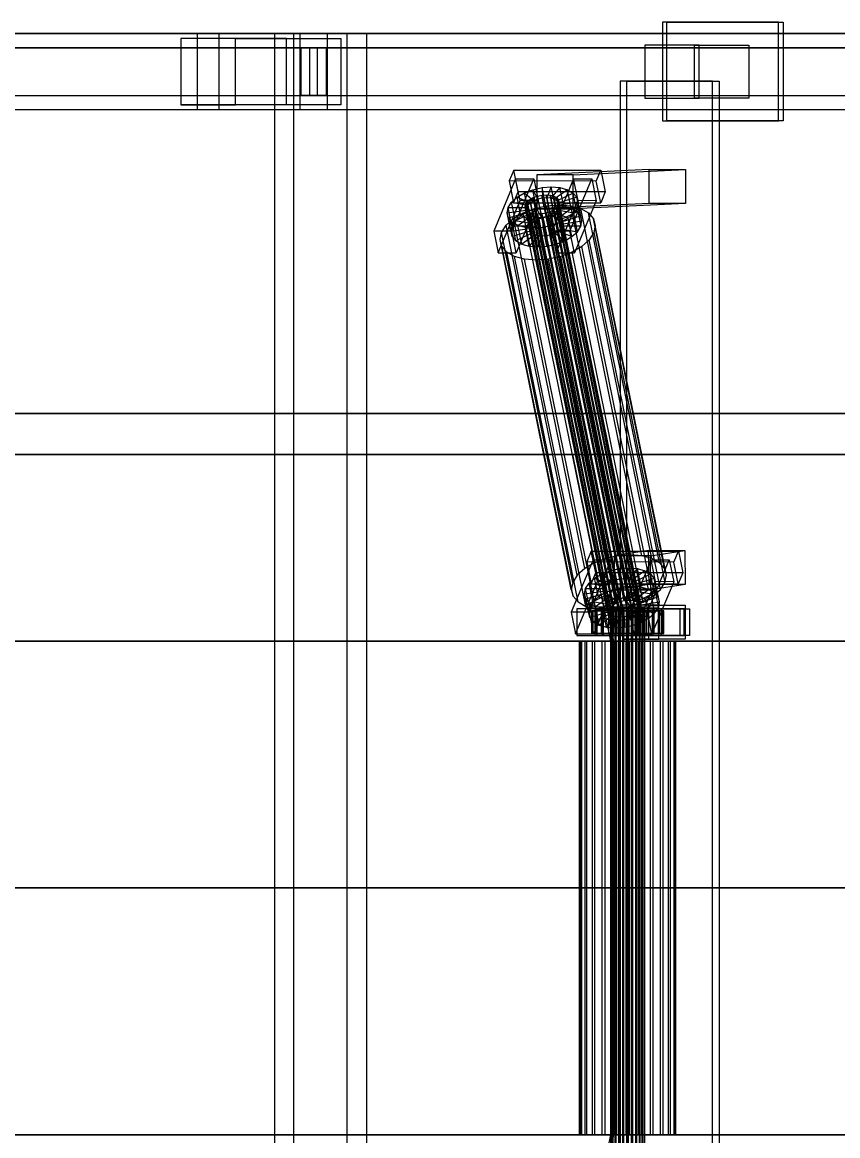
# Model space of a CAD drawing. Header units: millimetres. Extents: x -191664 to 191490, y -197311 to 10263.
# Drawn here: x 23458 to 23888, y -18130 to -17544 of the extents above; entities that cross this region are included whole.
import ezdxf

# ---------------------------------------------------------------- set-up
doc = ezdxf.new("R2010")
doc.units = ezdxf.units.MM
doc.layers.add('COTAS_INSTALACION_P', color=30, linetype='Continuous', lineweight=0)
doc.layers.add('superior_C02', color=7, linetype='Continuous', lineweight=0)
doc.dimstyles.new('PLANTA_100', dxfattribs={"dimtxt": 250, "dimasz": 150, "dimexe": 150, "dimexo": 80, "dimgap": 100, "dimtad": 1, "dimtih": 1, "dimtoh": 1, "dimdec": 1, "dimdsep": 46, "dimcen": 0.09, "dimclrd": 1, "dimclre": 1, "dimclrt": 1, "dimadec": 0, "dimazin": 0, "dimtfac": 1, "dimtdec": 4, "dimtofl": 0, "dimtmove": 0, "dimatfit": 3, "dimfxl": 1, "dimtolj": 1, "dimtzin": 0, "dimarcsym": 0})

# ---------------------------------------------------------------- blocks, each defined once
blk = doc.blocks.new('*D5')
at = {"layer": 'COTAS_INSTALACION_P', "color": 1, "lineweight": -2, "transparency": 16777216}
for p, q in [((-1000, -18080), (-1000, -25850)), ((60117.12, -18080), (60117.12, -25850)), ((-850, -25700), (59967.12, -25700))]:
    blk.add_line(p, q, dxfattribs=at)
at = {"layer": 'COTAS_INSTALACION_P', "color": 1, "transparency": 16777216}
for points in [[(-850, -25675), (-850, -25725), (-1000, -25700)], [(59967.12, -25675), (59967.12, -25725), (60117.12, -25700)]]:
    blk.add_solid(points, dxfattribs=at)
at = {"layer": 'Defpoints', "color": 0, "transparency": 16777216}
for p in [(-1000, -18000), (60117.12, -18000), (60117.12, -25700)]:
    blk.add_point(p, dxfattribs=at)

msp = doc.modelspace()

# ---------------------------------------------------------------- linework, layer by layer
at = {"layer": 'superior_C02', "color": 139, "true_color": 0x354b57}
for p, q in [((23856.79, -17544), (23795.59, -17544)), ((23795.59, -17544), (23795.59, -17596)), ((23797.92, -17544), (23795.59, -17544)), ((23797.92, -17596), (23797.92, -17544)), ((23797.92, -17544), (23859.13, -17544)), ((23856.79, -17596), (23856.79, -17544)), ((23856.79, -17544), (23859.13, -17544)), ((23859.13, -17544), (23859.13, -17596)), ((23550.31, -17550), (22402.71, -17550)), ((22414.4, -17550), (23562, -17550)), ((23604.38, -17550), (22456.78, -17550)), ((22471.39, -17550), (23618.99, -17550)), ((23570.5, -17552.5), (23541.81, -17552.5)), ((23541.81, -17552.5), (23541.81, -17587.5)), ((23597.34, -17552.5), (23541.81, -17552.5)), ((23550.31, -17550), (23550.31, -17590)), ((23562, -17550), (23550.31, -17550)), ((24697.92, -17550), (23550.31, -17550)), ((23562, -17590), (23562, -17550)), ((23562, -17550), (24709.61, -17550)), ((23570.5, -17587.5), (23570.5, -17552.5)), ((23570.5, -17552.5), (23626.03, -17552.5)), ((23629.35, -17550), (23591.1, -17550)), ((23591.1, -17550), (23591.1, -18450)), ((23601.33, -17550), (23591.1, -17550)), ((23597.34, -17587.5), (23597.34, -17552.5)), ((23597.34, -17552.5), (23626.03, -17552.5)), ((23601.33, -18450), (23601.33, -17550)), ((23601.33, -17550), (23639.58, -17550)), ((23604.38, -17550), (23604.38, -17590)), ((23618.99, -17550), (23604.38, -17550)), ((24751.99, -17550), (23604.38, -17550)), ((23618.99, -17590), (23618.99, -17550)), ((23618.99, -17550), (24766.6, -17550)), ((23626.03, -17552.5), (23626.03, -17587.5)), ((23629.35, -18450), (23629.35, -17550)), ((23629.35, -17550), (23639.58, -17550)), ((23639.58, -17550), (23639.58, -18450)), ((23609.6, -17557.5), (22406.47, -17557.5)), ((22410.64, -17557.5), (23613.77, -17557.5)), ((23605.11, -17557.5), (23618.26, -17557.5)), ((23605.11, -17582.5), (23605.11, -17557.5)), ((24697.19, -17557.5), (23605.11, -17557.5)), ((23609.6, -17557.5), (23609.6, -17582.5)), ((23613.77, -17557.5), (23609.6, -17557.5)), ((23613.77, -17582.5), (23613.77, -17557.5)), ((23618.26, -17557.5), (23618.26, -17582.5)), ((23618.26, -17557.5), (24710.33, -17557.5)), ((23814.89, -17556), (23786.2, -17556)), ((23786.2, -17556), (23786.2, -17584)), ((23812.43, -17556), (23786.2, -17556)), ((23812.43, -17584), (23812.43, -17556)), ((23812.43, -17556), (23841.12, -17556)), ((23814.89, -17584), (23814.89, -17556)), ((23814.89, -17556), (23841.12, -17556)), ((23841.12, -17556), (23841.12, -17584)), ((23821.91, -17575), (23773.33, -17575)), ((23773.33, -17575), (23773.33, -18425)), ((23776.84, -17575), (23773.33, -17575)), ((23776.84, -18425), (23776.84, -17575)), ((23776.84, -17575), (23825.42, -17575)), ((23821.91, -18425), (23821.91, -17575)), ((23821.91, -17575), (23825.42, -17575)), ((23825.42, -17575), (23825.42, -18425)), ((22406.47, -17582.5), (23609.6, -17582.5)), ((22410.64, -17582.5), (23613.77, -17582.5)), ((23618.26, -17582.5), (23605.11, -17582.5)), ((23605.11, -17582.5), (24697.19, -17582.5)), ((23609.6, -17582.5), (23613.77, -17582.5)), ((23618.26, -17582.5), (24710.33, -17582.5)), ((23541.81, -17587.5), (23570.5, -17587.5)), ((23597.34, -17587.5), (23541.81, -17587.5)), ((23626.03, -17587.5), (23570.5, -17587.5)), ((23626.03, -17587.5), (23597.34, -17587.5)), ((23786.2, -17584), (23814.89, -17584)), ((23786.2, -17584), (23812.43, -17584)), ((23841.12, -17584), (23812.43, -17584)), ((23841.12, -17584), (23814.89, -17584)), ((22402.71, -17590), (23550.31, -17590)), ((22414.4, -17590), (23562, -17590)), ((22456.78, -17590), (23604.38, -17590)), ((22471.39, -17590), (23618.99, -17590)), ((23550.31, -17590), (23562, -17590)), ((23550.31, -17590), (24697.92, -17590)), ((23562, -17590), (24709.61, -17590)), ((23604.38, -17590), (23618.99, -17590)), ((23604.38, -17590), (24751.99, -17590)), ((23618.99, -17590), (24766.6, -17590)), ((23795.59, -17596), (23856.79, -17596)), ((23795.59, -17596), (23797.92, -17596)), ((23859.13, -17596), (23797.92, -17596)), ((23859.13, -17596), (23856.79, -17596)), ((23717.2, -17621.86), (23714.8, -17627.59)), ((23719.53, -17633.32), (23717.2, -17621.86)), ((23717.2, -17621.86), (23763.1, -17621.91)), ((23788.54, -17621.49), (23729.32, -17624.36)), ((23748.44, -17624.36), (23807.66, -17621.49)), ((23760.7, -17627.65), (23763.1, -17621.91)), ((23763.1, -17621.91), (23765.44, -17633.38)), ((23788.61, -17639.49), (23788.54, -17621.49)), ((23788.54, -17621.49), (23807.66, -17621.49)), ((23807.66, -17621.49), (23807.74, -17639.49)), ((23718.15, -17626.45), (23706.62, -17653.98)), ((23760.7, -17627.65), (23714.8, -17627.59)), ((23714.8, -17627.59), (23717.13, -17639.06)), ((23716.19, -17653.99), (23727.71, -17626.46)), ((23720.48, -17637.92), (23718.15, -17626.45)), ((23718.15, -17626.45), (23727.71, -17626.46)), ((23727.71, -17626.46), (23730.04, -17637.93)), ((23748.44, -17624.36), (23729.32, -17624.36)), ((23729.32, -17624.36), (23729.39, -17642.35)), ((23748.75, -17626.49), (23737.23, -17654.02)), ((23746.79, -17654.03), (23758.31, -17626.5)), ((23748.52, -17642.35), (23748.44, -17624.36)), ((23751.08, -17637.96), (23748.75, -17626.49)), ((23748.75, -17626.49), (23758.31, -17626.5)), ((23758.31, -17626.5), (23760.65, -17637.97)), ((23763.04, -17639.12), (23760.7, -17627.65)), ((23717.13, -17639.06), (23719.53, -17633.32)), ((23765.44, -17633.38), (23719.53, -17633.32)), ((23765.44, -17633.38), (23763.04, -17639.12)), ((23708.96, -17665.45), (23720.48, -17637.92)), ((23717.13, -17639.06), (23763.04, -17639.12)), ((23730.04, -17637.93), (23718.52, -17665.46)), ((23730.04, -17637.93), (23720.48, -17637.92)), ((23788.61, -17639.49), (23729.39, -17642.35)), ((23739.56, -17665.49), (23751.08, -17637.96)), ((23807.74, -17639.49), (23748.52, -17642.35)), ((23760.65, -17637.97), (23749.12, -17665.5)), ((23760.65, -17637.97), (23751.08, -17637.96)), ((23807.74, -17639.49), (23788.61, -17639.49)), ((23729.39, -17642.35), (23748.52, -17642.35)), ((23716.19, -17653.99), (23706.62, -17653.98)), ((23706.62, -17653.98), (23708.96, -17665.45)), ((23718.52, -17665.46), (23716.19, -17653.99)), ((23746.79, -17654.03), (23737.23, -17654.02)), ((23737.23, -17654.02), (23739.56, -17665.49)), ((23749.12, -17665.5), (23746.79, -17654.03)), ((23708.96, -17665.45), (23718.52, -17665.46)), ((23739.56, -17665.49), (23749.12, -17665.5)), ((23758.04, -17822.55), (23755.64, -17828.28)), ((23760.37, -17834.02), (23758.04, -17822.55)), ((23758.04, -17822.55), (23803.94, -17822.61)), ((23788.22, -17822.19), (23770.07, -17825.06)), ((23788.47, -17840.17), (23788.22, -17822.19)), ((23788.22, -17822.19), (23807.35, -17822.19)), ((23789.2, -17825.06), (23807.35, -17822.19)), ((23801.54, -17828.34), (23803.94, -17822.61)), ((23803.94, -17822.61), (23806.28, -17834.07)), ((23807.35, -17822.19), (23807.59, -17840.17)), ((23758.99, -17827.14), (23747.47, -17854.67)), ((23801.54, -17828.34), (23755.64, -17828.28)), ((23755.64, -17828.28), (23757.97, -17839.75)), ((23757.03, -17854.68), (23768.55, -17827.15)), ((23761.32, -17838.61), (23758.99, -17827.14)), ((23758.99, -17827.14), (23768.55, -17827.15)), ((23768.55, -17827.15), (23770.89, -17838.62)), ((23789.2, -17825.06), (23770.07, -17825.06)), ((23770.07, -17825.06), (23770.32, -17843.04)), ((23789.59, -17827.18), (23778.07, -17854.71)), ((23787.63, -17854.72), (23799.15, -17827.19)), ((23789.44, -17843.04), (23789.2, -17825.06)), ((23791.93, -17838.65), (23789.59, -17827.18)), ((23789.59, -17827.18), (23799.15, -17827.19)), ((23799.15, -17827.19), (23801.49, -17838.66)), ((23803.88, -17839.81), (23801.54, -17828.34)), ((23757.97, -17839.75), (23760.37, -17834.02)), ((23806.28, -17834.07), (23760.37, -17834.02)), ((23806.28, -17834.07), (23803.88, -17839.81)), ((23749.8, -17866.14), (23761.32, -17838.61)), ((23757.97, -17839.75), (23803.88, -17839.81)), ((23770.89, -17838.62), (23759.36, -17866.15)), ((23770.89, -17838.62), (23761.32, -17838.61)), ((23788.47, -17840.17), (23770.32, -17843.04)), ((23780.4, -17866.18), (23791.93, -17838.65)), ((23807.59, -17840.17), (23788.47, -17840.17)), ((23807.59, -17840.17), (23789.44, -17843.04)), ((23801.49, -17838.66), (23789.97, -17866.19)), ((23801.49, -17838.66), (23791.93, -17838.65)), ((23770.32, -17843.04), (23789.44, -17843.04)), ((23760.04, -17853), (23750.48, -17853)), ((23750.48, -17853), (23750.48, -17867)), ((23764.5, -17853), (23750.48, -17853)), ((23760.04, -17867), (23760.04, -17853)), ((23760.04, -17853), (23774.07, -17853)), ((23806.95, -17853), (23761.05, -17853)), ((23761.05, -17853), (23761.05, -17867)), ((23763.97, -17853), (23761.05, -17853)), ((23763.97, -17867), (23763.97, -17853)), ((23763.97, -17853), (23809.88, -17853)), ((23764.5, -17867), (23764.5, -17853)), ((23764.5, -17853), (23774.07, -17853)), ((23774.07, -17853), (23774.07, -17867)), ((23793.57, -17851), (23774.44, -17851)), ((23774.44, -17851), (23774.44, -17869)), ((23788.35, -17851), (23774.44, -17851)), ((23790.64, -17853), (23781.08, -17853)), ((23781.08, -17853), (23781.08, -17867)), ((23795.11, -17853), (23781.08, -17853)), ((23788.35, -17869), (23788.35, -17851)), ((23788.35, -17851), (23807.48, -17851)), ((23790.64, -17867), (23790.64, -17853)), ((23790.64, -17853), (23804.67, -17853)), ((23793.57, -17869), (23793.57, -17851)), ((23793.57, -17851), (23807.48, -17851)), ((23795.11, -17867), (23795.11, -17853)), ((23795.11, -17853), (23804.67, -17853)), ((23804.67, -17853), (23804.67, -17867)), ((23806.95, -17867), (23806.95, -17853)), ((23806.95, -17853), (23809.88, -17853)), ((23807.48, -17851), (23807.48, -17869)), ((23809.88, -17853), (23809.88, -17867)), ((23757.03, -17854.68), (23747.47, -17854.67)), ((23747.47, -17854.67), (23749.8, -17866.14)), ((23759.36, -17866.15), (23757.03, -17854.68)), ((23787.63, -17854.72), (23778.07, -17854.71)), ((23778.07, -17854.71), (23780.4, -17866.18)), ((23789.97, -17866.19), (23787.63, -17854.72)), ((23749.8, -17866.14), (23759.36, -17866.15)), ((23750.48, -17867), (23760.04, -17867)), ((23750.48, -17867), (23764.5, -17867)), ((23774.07, -17867), (23760.04, -17867)), ((23761.05, -17867), (23806.95, -17867)), ((23761.05, -17867), (23763.97, -17867)), ((23809.88, -17867), (23763.97, -17867)), ((23774.07, -17867), (23764.5, -17867)), ((23774.44, -17869), (23793.57, -17869)), ((23788.35, -17869), (23774.44, -17869)), ((23780.4, -17866.18), (23789.97, -17866.19)), ((23781.08, -17867), (23790.64, -17867)), ((23781.08, -17867), (23795.11, -17867)), ((23807.48, -17869), (23788.35, -17869)), ((23804.67, -17867), (23790.64, -17867)), ((23807.48, -17869), (23793.57, -17869)), ((23804.67, -17867), (23795.11, -17867)), ((23809.88, -17867), (23806.95, -17867))]:
    msp.add_line(p, q, dxfattribs=at)
at = {"layer": 'superior_C02', "color": 155, "true_color": 0x617580}
for p, q in [((23718.94, -17636.16), (23722.77, -17633.91)), ((23722.77, -17633.91), (23727.26, -17632.18)), ((23722.77, -17633.91), (23727.84, -17637.97)), ((23724.77, -17643.74), (23722.77, -17633.91)), ((23727.26, -17632.18), (23732.1, -17631.1)), ((23727.26, -17632.18), (23729.96, -17637.16)), ((23729.26, -17642.01), (23727.26, -17632.18)), ((23732.1, -17631.1), (23736.96, -17630.73)), ((23732.1, -17631.1), (23732.25, -17636.64)), ((23734.1, -17640.93), (23732.1, -17631.1)), ((23736.96, -17630.73), (23734.56, -17636.47)), ((23741.5, -17631.11), (23736.71, -17636.65)), ((23738.96, -17640.56), (23736.96, -17630.73)), ((23736.96, -17630.73), (23741.5, -17631.11)), ((23745.43, -17632.21), (23738.57, -17637.17)), ((23748.47, -17633.94), (23740.01, -17637.99)), ((23743.5, -17640.94), (23741.5, -17631.11)), ((23741.5, -17631.11), (23745.43, -17632.21)), ((23747.43, -17642.04), (23745.43, -17632.21)), ((23745.43, -17632.21), (23748.47, -17633.94)), ((23750.47, -17643.77), (23748.47, -17633.94)), ((23748.47, -17633.94), (23750.41, -17636.2)), ((23713.66, -17644.43), (23714.22, -17641.61)), ((23714.22, -17641.61), (23716.02, -17638.79)), ((23714.22, -17641.61), (23723.79, -17641.62)), ((23716.23, -17651.44), (23714.22, -17641.61)), ((23716.02, -17638.79), (23718.94, -17636.16)), ((23716.02, -17638.79), (23724.64, -17640.29)), ((23718.03, -17648.62), (23716.02, -17638.79)), ((23718.94, -17636.16), (23726.02, -17639.04)), ((23720.94, -17645.99), (23718.94, -17636.16)), ((23723.79, -17641.62), (23723.52, -17642.96)), ((23724.64, -17640.29), (23723.79, -17641.62)), ((23723.79, -17641.62), (23725.79, -17651.45)), ((23726.02, -17639.04), (23724.64, -17640.29)), ((23724.64, -17640.29), (23726.64, -17650.12)), ((23727.84, -17637.97), (23726.02, -17639.04)), ((23726.02, -17639.04), (23728.02, -17648.87)), ((23729.96, -17637.16), (23727.84, -17637.97)), ((23727.84, -17637.97), (23729.84, -17647.8)), ((23734.1, -17640.93), (23729.26, -17642.01)), ((23732.25, -17636.64), (23729.96, -17637.16)), ((23729.96, -17637.16), (23731.96, -17646.99)), ((23734.56, -17636.47), (23732.25, -17636.64)), ((23732.25, -17636.64), (23734.26, -17646.47)), ((23738.96, -17640.56), (23734.1, -17640.93)), ((23734.26, -17646.47), (23734.1, -17640.93)), ((23734.56, -17636.47), (23736.56, -17646.3)), ((23736.71, -17636.65), (23734.56, -17636.47)), ((23736.56, -17646.3), (23738.96, -17640.56)), ((23736.71, -17636.65), (23738.71, -17646.48)), ((23738.57, -17637.17), (23736.71, -17636.65)), ((23738.57, -17637.17), (23740.57, -17647)), ((23740.01, -17637.99), (23738.57, -17637.17)), ((23738.71, -17646.48), (23743.5, -17640.94)), ((23743.5, -17640.94), (23738.96, -17640.56)), ((23740.01, -17637.99), (23742.01, -17647.82)), ((23740.93, -17639.06), (23740.01, -17637.99)), ((23740.15, -17642.98), (23741, -17641.64)), ((23750.41, -17636.2), (23740.93, -17639.06)), ((23740.93, -17639.06), (23742.93, -17648.89)), ((23741.27, -17640.31), (23740.93, -17639.06)), ((23741, -17641.64), (23741.27, -17640.31)), ((23741, -17641.64), (23750.57, -17641.66)), ((23743, -17651.47), (23741, -17641.64)), ((23751.13, -17638.83), (23741.27, -17640.31)), ((23741.27, -17640.31), (23743.27, -17650.14)), ((23747.43, -17642.04), (23743.5, -17640.94)), ((23750.57, -17641.66), (23748.77, -17644.47)), ((23752.41, -17646.03), (23750.41, -17636.2)), ((23750.41, -17636.2), (23751.13, -17638.83)), ((23751.13, -17638.83), (23750.57, -17641.66)), ((23750.57, -17641.66), (23752.57, -17651.48)), ((23753.13, -17648.66), (23751.13, -17638.83)), ((23713.66, -17644.43), (23723.52, -17642.96)), ((23714.38, -17647.06), (23713.66, -17644.43)), ((23715.66, -17654.26), (23713.66, -17644.43)), ((23714.38, -17647.06), (23723.86, -17644.2)), ((23716.32, -17649.32), (23714.38, -17647.06)), ((23716.38, -17656.89), (23714.38, -17647.06)), ((23716.32, -17649.32), (23724.78, -17645.28)), ((23720.94, -17645.99), (23718.03, -17648.62)), ((23719.36, -17651.06), (23726.22, -17646.1)), ((23724.77, -17643.74), (23720.94, -17645.99)), ((23728.02, -17648.87), (23720.94, -17645.99)), ((23723.29, -17652.15), (23728.08, -17646.62)), ((23723.52, -17642.96), (23723.86, -17644.2)), ((23723.52, -17642.96), (23725.52, -17652.79)), ((23723.86, -17644.2), (23724.78, -17645.28)), ((23723.86, -17644.2), (23725.86, -17654.03)), ((23729.26, -17642.01), (23724.77, -17643.74)), ((23729.84, -17647.8), (23724.77, -17643.74)), ((23724.78, -17645.28), (23726.22, -17646.1)), ((23724.78, -17645.28), (23726.78, -17655.1)), ((23726.22, -17646.1), (23728.08, -17646.62)), ((23726.22, -17646.1), (23728.22, -17655.93)), ((23727.83, -17652.53), (23730.23, -17646.79)), ((23728.08, -17646.62), (23730.23, -17646.79)), ((23728.08, -17646.62), (23730.08, -17656.45)), ((23731.96, -17646.99), (23729.26, -17642.01)), ((23729.84, -17647.8), (23731.96, -17646.99)), ((23730.23, -17646.79), (23732.54, -17646.62)), ((23730.23, -17646.79), (23732.24, -17656.62)), ((23731.96, -17646.99), (23734.26, -17646.47)), ((23732.54, -17646.62), (23734.83, -17646.11)), ((23732.69, -17652.16), (23732.54, -17646.62)), ((23732.54, -17646.62), (23734.54, -17656.45)), ((23734.26, -17646.47), (23736.56, -17646.3)), ((23734.83, -17646.11), (23736.95, -17645.29)), ((23737.53, -17651.08), (23734.83, -17646.11)), ((23734.83, -17646.11), (23736.83, -17655.94)), ((23736.56, -17646.3), (23738.71, -17646.48)), ((23736.95, -17645.29), (23738.77, -17644.22)), ((23742.02, -17649.35), (23736.95, -17645.29)), ((23736.95, -17645.29), (23738.95, -17655.12)), ((23738.71, -17646.48), (23740.57, -17647)), ((23738.77, -17644.22), (23740.15, -17642.98)), ((23745.85, -17647.1), (23738.77, -17644.22)), ((23738.77, -17644.22), (23740.77, -17654.05)), ((23748.77, -17644.47), (23740.15, -17642.98)), ((23740.15, -17642.98), (23742.15, -17652.81)), ((23740.57, -17647), (23747.43, -17642.04)), ((23740.57, -17647), (23742.01, -17647.82)), ((23742.01, -17647.82), (23750.47, -17643.77)), ((23745.85, -17647.1), (23742.02, -17649.35)), ((23742.93, -17648.89), (23752.41, -17646.03)), ((23748.77, -17644.47), (23745.85, -17647.1)), ((23747.85, -17656.93), (23745.85, -17647.1)), ((23750.47, -17643.77), (23747.43, -17642.04)), ((23750.77, -17654.3), (23748.77, -17644.47)), ((23752.41, -17646.03), (23750.47, -17643.77)), ((23753.13, -17648.66), (23752.41, -17646.03)), ((23716.23, -17651.44), (23715.66, -17654.26)), ((23725.52, -17652.79), (23715.66, -17654.26)), ((23718.03, -17648.62), (23716.23, -17651.44)), ((23725.79, -17651.45), (23716.23, -17651.44)), ((23719.36, -17651.06), (23716.32, -17649.32)), ((23718.32, -17659.15), (23716.32, -17649.32)), ((23726.64, -17650.12), (23718.03, -17648.62)), ((23723.29, -17652.15), (23719.36, -17651.06)), ((23721.36, -17660.89), (23719.36, -17651.06)), ((23727.83, -17652.53), (23723.29, -17652.15)), ((23725.29, -17661.98), (23723.29, -17652.15)), ((23725.52, -17652.79), (23725.79, -17651.45)), ((23725.86, -17654.03), (23725.52, -17652.79)), ((23725.79, -17651.45), (23726.64, -17650.12)), ((23726.64, -17650.12), (23728.02, -17648.87)), ((23732.69, -17652.16), (23727.83, -17652.53)), ((23729.83, -17662.36), (23727.83, -17652.53)), ((23728.02, -17648.87), (23729.84, -17647.8)), ((23737.53, -17651.08), (23732.69, -17652.16)), ((23734.69, -17661.99), (23732.69, -17652.16)), ((23742.02, -17649.35), (23737.53, -17651.08)), ((23739.53, -17660.91), (23737.53, -17651.08)), ((23742.15, -17652.81), (23740.77, -17654.05)), ((23742.01, -17647.82), (23742.93, -17648.89)), ((23744.02, -17659.18), (23742.02, -17649.35)), ((23743, -17651.47), (23742.15, -17652.81)), ((23742.15, -17652.81), (23750.77, -17654.3)), ((23742.93, -17648.89), (23743.27, -17650.14)), ((23743.27, -17650.14), (23743, -17651.47)), ((23752.57, -17651.48), (23743, -17651.47)), ((23743.27, -17650.14), (23753.13, -17648.66)), ((23750.77, -17654.3), (23752.57, -17651.48)), ((23752.57, -17651.48), (23753.13, -17648.66)), ((23715.66, -17654.26), (23716.38, -17656.89)), ((23725.86, -17654.03), (23716.38, -17656.89)), ((23716.38, -17656.89), (23718.32, -17659.15)), ((23726.78, -17655.1), (23718.32, -17659.15)), ((23718.32, -17659.15), (23721.36, -17660.89)), ((23728.22, -17655.93), (23721.36, -17660.89)), ((23730.08, -17656.45), (23725.29, -17661.98)), ((23726.78, -17655.1), (23725.86, -17654.03)), ((23728.22, -17655.93), (23726.78, -17655.1)), ((23730.08, -17656.45), (23728.22, -17655.93)), ((23732.24, -17656.62), (23729.83, -17662.36)), ((23732.24, -17656.62), (23730.08, -17656.45)), ((23734.54, -17656.45), (23732.24, -17656.62)), ((23736.83, -17655.94), (23734.54, -17656.45)), ((23734.54, -17656.45), (23734.69, -17661.99)), ((23738.95, -17655.12), (23736.83, -17655.94)), ((23736.83, -17655.94), (23739.53, -17660.91)), ((23740.77, -17654.05), (23738.95, -17655.12)), ((23738.95, -17655.12), (23744.02, -17659.18)), ((23739.53, -17660.91), (23744.02, -17659.18)), ((23740.77, -17654.05), (23747.85, -17656.93)), ((23744.02, -17659.18), (23747.85, -17656.93)), ((23747.85, -17656.93), (23750.77, -17654.3)), ((23721.36, -17660.89), (23725.29, -17661.98)), ((23725.29, -17661.98), (23729.83, -17662.36)), ((23729.83, -17662.36), (23734.69, -17661.99)), ((23734.69, -17661.99), (23739.53, -17660.91)), ((23759.78, -17836.86), (23763.61, -17834.6)), ((23763.61, -17834.6), (23768.1, -17832.88)), ((23763.61, -17834.6), (23768.68, -17838.67)), ((23765.61, -17844.43), (23763.61, -17834.6)), ((23768.1, -17832.88), (23772.94, -17831.79)), ((23768.1, -17832.88), (23770.8, -17837.85)), ((23770.1, -17842.71), (23768.1, -17832.88)), ((23772.94, -17831.79), (23777.8, -17831.43)), ((23772.94, -17831.79), (23773.1, -17837.34)), ((23774.94, -17841.62), (23772.94, -17831.79)), ((23777.8, -17831.43), (23775.4, -17837.16)), ((23782.35, -17831.8), (23777.55, -17837.34)), ((23779.8, -17841.26), (23777.8, -17831.43)), ((23777.8, -17831.43), (23782.35, -17831.8)), ((23786.27, -17832.9), (23779.41, -17837.86)), ((23789.31, -17834.63), (23780.85, -17838.68)), ((23784.35, -17841.63), (23782.35, -17831.8)), ((23782.35, -17831.8), (23786.27, -17832.9)), ((23788.27, -17842.73), (23786.27, -17832.9)), ((23786.27, -17832.9), (23789.31, -17834.63)), ((23791.31, -17844.46), (23789.31, -17834.63)), ((23789.31, -17834.63), (23791.25, -17836.9)), ((23755.07, -17842.3), (23756.87, -17839.48)), ((23756.87, -17839.48), (23759.78, -17836.86)), ((23756.87, -17839.48), (23765.48, -17840.98)), ((23758.87, -17849.31), (23756.87, -17839.48)), ((23759.78, -17836.86), (23766.86, -17839.73)), ((23761.78, -17846.69), (23759.78, -17836.86)), ((23765.48, -17840.98), (23764.63, -17842.31)), ((23766.86, -17839.73), (23765.48, -17840.98)), ((23765.48, -17840.98), (23767.48, -17850.81)), ((23768.68, -17838.67), (23766.86, -17839.73)), ((23766.86, -17839.73), (23768.86, -17849.56)), ((23770.8, -17837.85), (23768.68, -17838.67)), ((23768.68, -17838.67), (23770.68, -17848.5)), ((23773.1, -17837.34), (23770.8, -17837.85)), ((23770.8, -17837.85), (23772.8, -17847.68)), ((23775.4, -17837.16), (23773.1, -17837.34)), ((23773.1, -17837.34), (23775.1, -17847.17)), ((23779.8, -17841.26), (23774.94, -17841.62)), ((23775.4, -17837.16), (23777.4, -17846.99)), ((23777.55, -17837.34), (23775.4, -17837.16)), ((23777.4, -17846.99), (23779.8, -17841.26)), ((23777.55, -17837.34), (23779.55, -17847.17)), ((23779.41, -17837.86), (23777.55, -17837.34)), ((23779.41, -17837.86), (23781.41, -17847.69)), ((23780.85, -17838.68), (23779.41, -17837.86)), ((23784.35, -17841.63), (23779.8, -17841.26)), ((23780.85, -17838.68), (23782.85, -17848.51)), ((23781.77, -17839.75), (23780.85, -17838.68)), ((23791.25, -17836.9), (23781.77, -17839.75)), ((23781.77, -17839.75), (23783.77, -17849.58)), ((23782.11, -17841), (23781.77, -17839.75)), ((23781.84, -17842.34), (23782.11, -17841)), ((23791.97, -17839.53), (23782.11, -17841)), ((23782.11, -17841), (23784.11, -17850.83)), ((23793.25, -17846.73), (23791.25, -17836.9)), ((23791.25, -17836.9), (23791.97, -17839.53)), ((23791.97, -17839.53), (23791.41, -17842.35)), ((23793.97, -17849.36), (23791.97, -17839.53)), ((23754.51, -17845.12), (23755.07, -17842.3)), ((23754.51, -17845.12), (23764.36, -17843.65)), ((23755.22, -17847.75), (23754.51, -17845.12)), ((23756.51, -17854.95), (23754.51, -17845.12)), ((23755.07, -17842.3), (23764.63, -17842.31)), ((23757.07, -17852.13), (23755.07, -17842.3)), ((23755.22, -17847.75), (23764.7, -17844.9)), ((23757.16, -17850.01), (23765.62, -17845.97)), ((23761.78, -17846.69), (23758.87, -17849.31)), ((23760.2, -17851.75), (23767.06, -17846.79)), ((23765.61, -17844.43), (23761.78, -17846.69)), ((23768.86, -17849.56), (23761.78, -17846.69)), ((23764.63, -17842.31), (23764.36, -17843.65)), ((23764.36, -17843.65), (23764.7, -17844.9)), ((23764.36, -17843.65), (23766.36, -17853.48)), ((23764.63, -17842.31), (23766.63, -17852.14)), ((23764.7, -17844.9), (23765.62, -17845.97)), ((23764.7, -17844.9), (23766.7, -17854.73)), ((23770.1, -17842.71), (23765.61, -17844.43)), ((23770.68, -17848.5), (23765.61, -17844.43)), ((23765.62, -17845.97), (23767.06, -17846.79)), ((23765.62, -17845.97), (23767.62, -17855.8)), ((23767.06, -17846.79), (23768.92, -17847.31)), ((23767.06, -17846.79), (23769.06, -17856.62)), ((23774.94, -17841.62), (23770.1, -17842.71)), ((23772.8, -17847.68), (23770.1, -17842.71)), ((23772.8, -17847.68), (23775.1, -17847.17)), ((23773.38, -17847.31), (23775.67, -17846.8)), ((23775.1, -17847.17), (23774.94, -17841.62)), ((23775.1, -17847.17), (23777.4, -17846.99)), ((23775.67, -17846.8), (23777.8, -17845.98)), ((23778.37, -17851.77), (23775.67, -17846.8)), ((23775.67, -17846.8), (23777.67, -17856.63)), ((23777.4, -17846.99), (23779.55, -17847.17)), ((23777.8, -17845.98), (23779.61, -17844.92)), ((23782.86, -17850.05), (23777.8, -17845.98)), ((23777.8, -17845.98), (23779.8, -17855.81)), ((23779.55, -17847.17), (23784.35, -17841.63)), ((23779.55, -17847.17), (23781.41, -17847.69)), ((23779.61, -17844.92), (23780.99, -17843.67)), ((23786.69, -17847.79), (23779.61, -17844.92)), ((23779.61, -17844.92), (23781.61, -17854.74)), ((23780.99, -17843.67), (23781.84, -17842.34)), ((23789.61, -17845.17), (23780.99, -17843.67)), ((23780.99, -17843.67), (23782.99, -17853.5)), ((23781.41, -17847.69), (23788.27, -17842.73)), ((23781.84, -17842.34), (23791.41, -17842.35)), ((23783.84, -17852.17), (23781.84, -17842.34)), ((23782.85, -17848.51), (23791.31, -17844.46)), ((23783.77, -17849.58), (23793.25, -17846.73)), ((23788.27, -17842.73), (23784.35, -17841.63)), ((23789.61, -17845.17), (23786.69, -17847.79)), ((23791.31, -17844.46), (23788.27, -17842.73)), ((23791.41, -17842.35), (23789.61, -17845.17)), ((23791.61, -17855), (23789.61, -17845.17)), ((23793.25, -17846.73), (23791.31, -17844.46)), ((23791.41, -17842.35), (23793.41, -17852.18)), ((23793.97, -17849.36), (23793.25, -17846.73)), ((23757.16, -17850.01), (23755.22, -17847.75)), ((23757.22, -17857.58), (23755.22, -17847.75)), ((23757.07, -17852.13), (23756.51, -17854.95)), ((23758.87, -17849.31), (23757.07, -17852.13)), ((23766.63, -17852.14), (23757.07, -17852.13)), ((23760.2, -17851.75), (23757.16, -17850.01)), ((23759.16, -17859.84), (23757.16, -17850.01)), ((23767.48, -17850.81), (23758.87, -17849.31)), ((23764.13, -17852.85), (23760.2, -17851.75)), ((23762.2, -17861.58), (23760.2, -17851.75)), ((23764.13, -17852.85), (23768.92, -17847.31)), ((23768.68, -17853.22), (23764.13, -17852.85)), ((23766.13, -17862.68), (23764.13, -17852.85)), ((23766.36, -17853.48), (23766.63, -17852.14)), ((23766.63, -17852.14), (23767.48, -17850.81)), ((23767.48, -17850.81), (23768.86, -17849.56)), ((23768.68, -17853.22), (23771.08, -17847.49)), ((23773.53, -17852.86), (23768.68, -17853.22)), ((23768.86, -17849.56), (23770.68, -17848.5)), ((23768.92, -17847.31), (23771.08, -17847.49)), ((23768.92, -17847.31), (23770.92, -17857.14)), ((23770.68, -17848.5), (23772.8, -17847.68)), ((23771.08, -17847.49), (23773.38, -17847.31)), ((23771.08, -17847.49), (23773.08, -17857.32)), ((23773.53, -17852.86), (23773.38, -17847.31)), ((23773.38, -17847.31), (23775.38, -17857.14)), ((23778.37, -17851.77), (23773.53, -17852.86)), ((23775.53, -17862.69), (23773.53, -17852.86)), ((23782.86, -17850.05), (23778.37, -17851.77)), ((23780.37, -17861.6), (23778.37, -17851.77)), ((23781.41, -17847.69), (23782.85, -17848.51)), ((23782.85, -17848.51), (23783.77, -17849.58)), ((23786.69, -17847.79), (23782.86, -17850.05)), ((23784.86, -17859.88), (23782.86, -17850.05)), ((23783.84, -17852.17), (23782.99, -17853.5)), ((23783.77, -17849.58), (23784.11, -17850.83)), ((23784.11, -17850.83), (23783.84, -17852.17)), ((23793.41, -17852.18), (23783.84, -17852.17)), ((23784.11, -17850.83), (23793.97, -17849.36)), ((23788.69, -17857.62), (23786.69, -17847.79)), ((23791.61, -17855), (23793.41, -17852.18)), ((23793.41, -17852.18), (23793.97, -17849.36)), ((23766.36, -17853.48), (23756.51, -17854.95)), ((23756.51, -17854.95), (23757.22, -17857.58)), ((23766.7, -17854.73), (23757.22, -17857.58)), ((23757.22, -17857.58), (23759.16, -17859.84)), ((23758.77, -17854), (23758.29, -17854)), ((23758.29, -17854), (23768.29, -17854)), ((23758.29, -17866), (23758.29, -17854)), ((23758.29, -17854), (23759.11, -17854)), ((23760.51, -17854), (23758.77, -17854)), ((23758.77, -17854), (23768.51, -17854)), ((23758.77, -17866), (23758.77, -17854)), ((23759.11, -17854), (23768.67, -17854)), ((23759.11, -17866), (23759.11, -17854)), ((23759.11, -17854), (23761.17, -17854)), ((23767.62, -17855.8), (23759.16, -17859.84)), ((23763.39, -17854), (23760.51, -17854)), ((23760.51, -17854), (23769.33, -17854)), ((23760.51, -17866), (23760.51, -17854)), ((23761.17, -17854), (23769.65, -17854)), ((23761.17, -17866), (23761.17, -17854)), ((23761.17, -17854), (23764.32, -17854)), ((23769.06, -17856.62), (23762.2, -17861.58)), ((23767.21, -17854), (23763.39, -17854)), ((23763.39, -17854), (23770.7, -17854)), ((23763.39, -17866), (23763.39, -17854)), ((23764.32, -17854), (23771.14, -17854)), ((23764.32, -17866), (23764.32, -17854)), ((23764.32, -17854), (23768.36, -17854)), ((23770.92, -17857.14), (23766.13, -17862.68)), ((23766.7, -17854.73), (23766.36, -17853.48)), ((23767.62, -17855.8), (23766.7, -17854.73)), ((23771.73, -17854), (23767.21, -17854)), ((23767.21, -17854), (23772.51, -17854)), ((23767.21, -17866), (23767.21, -17854)), ((23769.06, -17856.62), (23767.62, -17855.8)), ((23768.29, -17854), (23768.51, -17854)), ((23768.29, -17854), (23768.29, -17866)), ((23768.67, -17854), (23768.29, -17854)), ((23768.36, -17854), (23773.05, -17854)), ((23768.36, -17866), (23768.36, -17854)), ((23768.36, -17854), (23773, -17854)), ((23768.51, -17854), (23769.33, -17854)), ((23768.51, -17854), (23768.51, -17866)), ((23768.67, -17854), (23768.67, -17866)), ((23769.65, -17854), (23768.67, -17854)), ((23770.68, -17863.05), (23768.68, -17853.22)), ((23770.92, -17857.14), (23769.06, -17856.62)), ((23769.33, -17854), (23770.7, -17854)), ((23769.33, -17854), (23769.33, -17866)), ((23769.65, -17854), (23769.65, -17866)), ((23771.14, -17854), (23769.65, -17854)), ((23773.08, -17857.32), (23770.68, -17863.05)), ((23770.7, -17854), (23772.51, -17854)), ((23770.7, -17854), (23770.7, -17866)), ((23773.08, -17857.32), (23770.92, -17857.14)), ((23771.14, -17854), (23771.14, -17866)), ((23773.05, -17854), (23771.14, -17854)), ((23776.62, -17854), (23771.73, -17854)), ((23771.73, -17854), (23774.65, -17854)), ((23771.73, -17866), (23771.73, -17854)), ((23772.51, -17854), (23774.65, -17854)), ((23772.51, -17854), (23772.51, -17866)), ((23773, -17854), (23775.26, -17854)), ((23773, -17866), (23773, -17854)), ((23773, -17854), (23777.94, -17854)), ((23773.05, -17854), (23773.05, -17866)), ((23775.26, -17854), (23773.05, -17854)), ((23775.38, -17857.14), (23773.08, -17857.32)), ((23774.65, -17854), (23776.97, -17854)), ((23774.65, -17854), (23774.65, -17866)), ((23775.26, -17854), (23775.26, -17866)), ((23777.59, -17854), (23775.26, -17854)), ((23777.67, -17856.63), (23775.38, -17857.14)), ((23775.38, -17857.14), (23775.53, -17862.69)), ((23781.56, -17854), (23776.62, -17854)), ((23776.62, -17854), (23776.97, -17854)), ((23776.62, -17866), (23776.62, -17854)), ((23776.97, -17854), (23779.31, -17854)), ((23776.97, -17854), (23776.97, -17866)), ((23777.94, -17854), (23777.59, -17854)), ((23777.59, -17854), (23777.59, -17866)), ((23779.91, -17854), (23777.59, -17854)), ((23779.8, -17855.81), (23777.67, -17856.63)), ((23777.67, -17856.63), (23780.37, -17861.6)), ((23777.94, -17866), (23777.94, -17854)), ((23777.94, -17854), (23782.83, -17854)), ((23781.56, -17854), (23779.31, -17854)), ((23779.31, -17854), (23781.51, -17854)), ((23779.31, -17854), (23779.31, -17866)), ((23781.61, -17854.74), (23779.8, -17855.81)), ((23779.8, -17855.81), (23784.86, -17859.88)), ((23782.83, -17854), (23779.91, -17854)), ((23779.91, -17854), (23779.91, -17866)), ((23782.05, -17854), (23779.91, -17854)), ((23786.2, -17854), (23781.51, -17854)), ((23781.51, -17854), (23783.42, -17854)), ((23781.51, -17854), (23781.51, -17866)), ((23786.2, -17854), (23781.56, -17854)), ((23781.56, -17866), (23781.56, -17854)), ((23782.99, -17853.5), (23781.61, -17854.74)), ((23781.61, -17854.74), (23788.69, -17857.62)), ((23787.35, -17854), (23782.05, -17854)), ((23782.05, -17854), (23782.05, -17866)), ((23783.86, -17854), (23782.05, -17854)), ((23782.83, -17866), (23782.83, -17854)), ((23782.83, -17854), (23787.35, -17854)), ((23782.99, -17853.5), (23791.61, -17855)), ((23790.24, -17854), (23783.42, -17854)), ((23783.42, -17854), (23784.91, -17854)), ((23783.42, -17854), (23783.42, -17866)), ((23791.17, -17854), (23783.86, -17854)), ((23783.86, -17854), (23783.86, -17866)), ((23785.23, -17854), (23783.86, -17854)), ((23784.86, -17859.88), (23788.69, -17857.62)), ((23793.39, -17854), (23784.91, -17854)), ((23784.91, -17854), (23785.89, -17854)), ((23784.91, -17854), (23784.91, -17866)), ((23794.06, -17854), (23785.23, -17854)), ((23785.23, -17854), (23785.23, -17866)), ((23786.05, -17854), (23785.23, -17854)), ((23785.89, -17854), (23795.45, -17854)), ((23785.89, -17866), (23785.89, -17854)), ((23785.89, -17854), (23786.28, -17854)), ((23795.79, -17854), (23786.05, -17854)), ((23786.05, -17854), (23786.05, -17866)), ((23786.28, -17854), (23786.05, -17854)), ((23790.24, -17854), (23786.2, -17854)), ((23786.2, -17866), (23786.2, -17854)), ((23796.27, -17854), (23786.28, -17854)), ((23786.28, -17854), (23786.28, -17866)), ((23787.35, -17866), (23787.35, -17854)), ((23787.35, -17854), (23791.17, -17854)), ((23788.69, -17857.62), (23791.61, -17855)), ((23793.39, -17854), (23790.24, -17854)), ((23790.24, -17866), (23790.24, -17854)), ((23791.17, -17866), (23791.17, -17854)), ((23791.17, -17854), (23794.06, -17854)), ((23795.45, -17854), (23793.39, -17854)), ((23793.39, -17866), (23793.39, -17854)), ((23794.06, -17866), (23794.06, -17854)), ((23794.06, -17854), (23795.79, -17854)), ((23795.45, -17854), (23795.45, -17866)), ((23796.27, -17854), (23795.45, -17854)), ((23795.79, -17866), (23795.79, -17854)), ((23795.79, -17854), (23796.27, -17854)), ((23796.27, -17866), (23796.27, -17854)), ((23759.16, -17859.84), (23762.2, -17861.58)), ((23762.2, -17861.58), (23766.13, -17862.68)), ((23766.13, -17862.68), (23770.68, -17863.05)), ((23770.68, -17863.05), (23775.53, -17862.69)), ((23775.53, -17862.69), (23780.37, -17861.6)), ((23780.37, -17861.6), (23784.86, -17859.88)), ((23768.29, -17866), (23758.29, -17866)), ((23758.29, -17866), (23758.77, -17866)), ((23759.11, -17866), (23758.29, -17866)), ((23768.51, -17866), (23758.77, -17866)), ((23758.77, -17866), (23760.51, -17866)), ((23768.67, -17866), (23759.11, -17866)), ((23761.17, -17866), (23759.11, -17866)), ((23769.33, -17866), (23760.51, -17866)), ((23760.51, -17866), (23763.39, -17866)), ((23769.65, -17866), (23761.17, -17866)), ((23764.32, -17866), (23761.17, -17866)), ((23770.7, -17866), (23763.39, -17866)), ((23763.39, -17866), (23767.21, -17866)), ((23771.14, -17866), (23764.32, -17866)), ((23768.36, -17866), (23764.32, -17866)), ((23772.51, -17866), (23767.21, -17866)), ((23767.21, -17866), (23771.73, -17866)), ((23768.51, -17866), (23768.29, -17866)), ((23768.29, -17866), (23768.67, -17866)), ((23773.05, -17866), (23768.36, -17866)), ((23773, -17866), (23768.36, -17866)), ((23769.33, -17866), (23768.51, -17866)), ((23768.67, -17866), (23769.65, -17866)), ((23770.7, -17866), (23769.33, -17866)), ((23769.65, -17866), (23771.14, -17866)), ((23772.51, -17866), (23770.7, -17866)), ((23771.14, -17866), (23773.05, -17866)), ((23774.65, -17866), (23771.73, -17866)), ((23771.73, -17866), (23776.62, -17866)), ((23774.65, -17866), (23772.51, -17866)), ((23775.26, -17866), (23773, -17866)), ((23777.94, -17866), (23773, -17866)), ((23773.05, -17866), (23775.26, -17866)), ((23776.97, -17866), (23774.65, -17866)), ((23775.26, -17866), (23777.59, -17866)), ((23776.97, -17866), (23776.62, -17866)), ((23776.62, -17866), (23781.56, -17866)), ((23779.31, -17866), (23776.97, -17866)), ((23777.59, -17866), (23777.94, -17866)), ((23777.59, -17866), (23779.91, -17866)), ((23782.83, -17866), (23777.94, -17866)), ((23781.51, -17866), (23779.31, -17866)), ((23779.31, -17866), (23781.56, -17866)), ((23779.91, -17866), (23782.83, -17866)), ((23779.91, -17866), (23782.05, -17866)), ((23783.42, -17866), (23781.51, -17866)), ((23781.51, -17866), (23786.2, -17866)), ((23781.56, -17866), (23786.2, -17866)), ((23782.05, -17866), (23787.35, -17866)), ((23782.05, -17866), (23783.86, -17866)), ((23787.35, -17866), (23782.83, -17866)), ((23784.91, -17866), (23783.42, -17866)), ((23783.42, -17866), (23790.24, -17866)), ((23783.86, -17866), (23791.17, -17866)), ((23783.86, -17866), (23785.23, -17866)), ((23785.89, -17866), (23784.91, -17866)), ((23784.91, -17866), (23793.39, -17866)), ((23785.23, -17866), (23794.06, -17866)), ((23785.23, -17866), (23786.05, -17866)), ((23795.45, -17866), (23785.89, -17866)), ((23786.28, -17866), (23785.89, -17866)), ((23786.05, -17866), (23795.79, -17866)), ((23786.05, -17866), (23786.28, -17866)), ((23786.2, -17866), (23790.24, -17866)), ((23786.28, -17866), (23796.27, -17866)), ((23791.17, -17866), (23787.35, -17866)), ((23790.24, -17866), (23793.39, -17866)), ((23794.06, -17866), (23791.17, -17866)), ((23793.39, -17866), (23795.45, -17866)), ((23795.79, -17866), (23794.06, -17866)), ((23795.45, -17866), (23796.27, -17866)), ((23796.27, -17866), (23795.79, -17866))]:
    msp.add_line(p, q, dxfattribs=at)
at = {"layer": 'superior_C02', "color": 9, "true_color": 0xbac6cb}
for p, q in [((23727.5, -17636.34), (23729.63, -17635.52)), ((23729.63, -17635.52), (23731.92, -17635.01)), ((23773.14, -17849.32), (23729.63, -17635.52)), ((23731.92, -17635.01), (23734.22, -17634.83)), ((23775.43, -17848.8), (23731.92, -17635.01)), ((23734.22, -17634.83), (23736.38, -17635.01)), ((23777.73, -17848.63), (23734.22, -17634.83)), ((23736.38, -17635.01), (23738.24, -17635.53)), ((23779.89, -17848.81), (23736.38, -17635.01)), ((23738.24, -17635.53), (23739.68, -17636.35)), ((23781.75, -17849.33), (23738.24, -17635.53)), ((23723.19, -17641.32), (23723.45, -17639.98)), ((23723.53, -17642.57), (23723.19, -17641.32)), ((23766.7, -17855.12), (23723.19, -17641.32)), ((23723.45, -17639.98), (23724.31, -17638.65)), ((23766.96, -17853.78), (23723.45, -17639.98)), ((23724.31, -17638.65), (23725.69, -17637.4)), ((23767.82, -17852.45), (23724.31, -17638.65)), ((23725.69, -17637.4), (23727.5, -17636.34)), ((23769.2, -17851.2), (23725.69, -17637.4)), ((23771.01, -17850.14), (23727.5, -17636.34)), ((23739.82, -17641.34), (23738.44, -17642.58)), ((23739.68, -17636.35), (23740.6, -17637.42)), ((23783.18, -17850.15), (23739.68, -17636.35)), ((23740.67, -17640), (23739.82, -17641.34)), ((23783.33, -17855.14), (23739.82, -17641.34)), ((23740.6, -17637.42), (23740.93, -17638.67)), ((23784.1, -17851.22), (23740.6, -17637.42)), ((23740.93, -17638.67), (23740.67, -17640)), ((23740.67, -17640), (23784.18, -17853.8)), ((23784.44, -17852.47), (23740.93, -17638.67)), ((23724.45, -17643.64), (23723.53, -17642.57)), ((23767.04, -17856.36), (23723.53, -17642.57)), ((23725.89, -17644.46), (23724.45, -17643.64)), ((23767.96, -17857.44), (23724.45, -17643.64)), ((23727.75, -17644.98), (23725.89, -17644.46)), ((23769.4, -17858.26), (23725.89, -17644.46)), ((23729.9, -17645.16), (23727.75, -17644.98)), ((23771.26, -17858.78), (23727.75, -17644.98)), ((23732.2, -17644.98), (23729.9, -17645.16)), ((23773.41, -17858.96), (23729.9, -17645.16)), ((23734.49, -17644.47), (23732.2, -17644.98)), ((23775.71, -17858.78), (23732.2, -17644.98)), ((23736.62, -17643.65), (23734.49, -17644.47)), ((23778, -17858.27), (23734.49, -17644.47)), ((23738.44, -17642.58), (23736.62, -17643.65)), ((23780.13, -17857.45), (23736.62, -17643.65)), ((23781.94, -17856.38), (23738.44, -17642.58)), ((23767.82, -17852.45), (23766.96, -17853.78)), ((23769.2, -17851.2), (23767.82, -17852.45)), ((23768.51, -17852), (23768.29, -17852)), ((23768.29, -17852), (23768.67, -17852)), ((23768.29, -18148), (23768.29, -17852)), ((23769.33, -17852), (23768.51, -17852)), ((23768.51, -18148), (23768.51, -17852)), ((23768.67, -17852), (23769.65, -17852)), ((23768.67, -18148), (23768.67, -17852)), ((23771.01, -17850.14), (23769.2, -17851.2)), ((23770.7, -17852), (23769.33, -17852)), ((23769.33, -18148), (23769.33, -17852)), ((23769.65, -17852), (23771.14, -17852)), ((23769.65, -18148), (23769.65, -17852)), ((23772.51, -17852), (23770.7, -17852)), ((23770.7, -18148), (23770.7, -17852)), ((23773.14, -17849.32), (23771.01, -17850.14)), ((23771.14, -17852), (23773.05, -17852)), ((23771.14, -18148), (23771.14, -17852)), ((23774.65, -17852), (23772.51, -17852)), ((23772.51, -18148), (23772.51, -17852)), ((23773.05, -17852), (23775.26, -17852)), ((23773.05, -18148), (23773.05, -17852)), ((23775.43, -17848.8), (23773.14, -17849.32)), ((23776.97, -17852), (23774.65, -17852)), ((23774.65, -18148), (23774.65, -17852)), ((23775.26, -17852), (23777.59, -17852)), ((23775.26, -18148), (23775.26, -17852)), ((23777.73, -17848.63), (23775.43, -17848.8)), ((23779.31, -17852), (23776.97, -17852)), ((23776.97, -18148), (23776.97, -17852)), ((23777.59, -17852), (23779.91, -17852)), ((23777.59, -18148), (23777.59, -17852)), ((23779.89, -17848.81), (23777.73, -17848.63)), ((23781.51, -17852), (23779.31, -17852)), ((23779.31, -18148), (23779.31, -17852)), ((23781.75, -17849.33), (23779.89, -17848.81)), ((23779.91, -17852), (23782.05, -17852)), ((23779.91, -18148), (23779.91, -17852)), ((23783.42, -17852), (23781.51, -17852)), ((23781.51, -18148), (23781.51, -17852)), ((23783.18, -17850.15), (23781.75, -17849.33)), ((23782.05, -17852), (23783.86, -17852)), ((23782.05, -18148), (23782.05, -17852)), ((23784.1, -17851.22), (23783.18, -17850.15)), ((23784.91, -17852), (23783.42, -17852)), ((23783.42, -18148), (23783.42, -17852)), ((23783.86, -17852), (23785.23, -17852)), ((23783.86, -18148), (23783.86, -17852)), ((23784.44, -17852.47), (23784.1, -17851.22)), ((23784.18, -17853.8), (23784.44, -17852.47)), ((23785.89, -17852), (23784.91, -17852)), ((23784.91, -18148), (23784.91, -17852)), ((23785.23, -17852), (23786.05, -17852)), ((23785.23, -18148), (23785.23, -17852)), ((23786.28, -17852), (23785.89, -17852)), ((23785.89, -17852), (23785.89, -18148)), ((23786.05, -17852), (23786.28, -17852)), ((23786.05, -18148), (23786.05, -17852)), ((23786.28, -18148), (23786.28, -17852)), ((23766.96, -17853.78), (23766.7, -17855.12)), ((23766.7, -17855.12), (23767.04, -17856.36)), ((23767.04, -17856.36), (23767.96, -17857.44)), ((23767.96, -17857.44), (23769.4, -17858.26)), ((23769.4, -17858.26), (23771.26, -17858.78)), ((23771.26, -17858.78), (23773.41, -17858.96)), ((23773.41, -17858.96), (23775.71, -17858.78)), ((23775.71, -17858.78), (23778, -17858.27)), ((23778, -17858.27), (23780.13, -17857.45)), ((23780.13, -17857.45), (23781.94, -17856.38)), ((23781.94, -17856.38), (23783.33, -17855.14)), ((23783.33, -17855.14), (23784.18, -17853.8))]:
    msp.add_line(p, q, dxfattribs=at)
at = {"layer": 'superior_C02', "color": 252, "true_color": 0x83939a}
for p, q in [((23728.2, -17642.11), (23734.67, -17640.66)), ((23734.67, -17640.66), (23741.16, -17640.17)), ((23772.17, -17824.97), (23734.67, -17640.66)), ((23741.16, -17640.17), (23747.24, -17640.67)), ((23778.67, -17824.48), (23741.16, -17640.17)), ((23747.24, -17640.67), (23752.49, -17642.14)), ((23784.75, -17824.98), (23747.24, -17640.67)), ((23713.18, -17650.94), (23717.07, -17647.43)), ((23717.07, -17647.43), (23722.2, -17644.42)), ((23754.58, -17831.74), (23717.07, -17647.43)), ((23722.2, -17644.42), (23728.2, -17642.11)), ((23759.71, -17828.72), (23722.2, -17644.42)), ((23765.71, -17826.42), (23728.2, -17642.11)), ((23752.49, -17642.14), (23756.55, -17644.46)), ((23790, -17826.45), (23752.49, -17642.14)), ((23756.55, -17644.46), (23759.15, -17647.48)), ((23794.06, -17828.77), (23756.55, -17644.46)), ((23759.15, -17647.48), (23760.1, -17651)), ((23796.66, -17831.79), (23759.15, -17647.48)), ((23710.77, -17654.71), (23713.18, -17650.94)), ((23750.69, -17835.25), (23713.18, -17650.94)), ((23760.1, -17651), (23759.35, -17654.77)), ((23797.61, -17835.31), (23760.1, -17651)), ((23710.02, -17658.48), (23710.77, -17654.71)), ((23710.98, -17662), (23710.02, -17658.48)), ((23747.53, -17842.79), (23710.02, -17658.48)), ((23748.28, -17839.02), (23710.77, -17654.71)), ((23756.95, -17658.54), (23753.05, -17662.05)), ((23759.35, -17654.77), (23756.95, -17658.54)), ((23794.46, -17842.85), (23756.95, -17658.54)), ((23759.35, -17654.77), (23796.86, -17839.08)), ((23713.57, -17665.02), (23710.98, -17662)), ((23748.48, -17846.31), (23710.98, -17662)), ((23717.64, -17667.34), (23713.57, -17665.02)), ((23751.08, -17849.33), (23713.57, -17665.02)), ((23747.93, -17665.06), (23741.93, -17667.37)), ((23753.05, -17662.05), (23747.93, -17665.06)), ((23785.43, -17849.37), (23747.93, -17665.06)), ((23790.56, -17846.36), (23753.05, -17662.05)), ((23722.89, -17668.8), (23717.64, -17667.34)), ((23755.14, -17851.65), (23717.64, -17667.34)), ((23728.96, -17669.31), (23722.89, -17668.8)), ((23760.39, -17853.11), (23722.89, -17668.8)), ((23735.46, -17668.82), (23728.96, -17669.31)), ((23766.47, -17853.62), (23728.96, -17669.31)), ((23741.93, -17667.37), (23735.46, -17668.82)), ((23772.97, -17853.13), (23735.46, -17668.82)), ((23779.43, -17851.68), (23741.93, -17667.37)), ((23759.71, -17828.72), (23754.58, -17831.74)), ((23765.71, -17826.42), (23759.71, -17828.72)), ((23772.17, -17824.97), (23765.71, -17826.42)), ((23778.67, -17824.48), (23772.17, -17824.97)), ((23784.75, -17824.98), (23778.67, -17824.48)), ((23790, -17826.45), (23784.75, -17824.98)), ((23794.06, -17828.77), (23790, -17826.45)), ((23796.66, -17831.79), (23794.06, -17828.77)), ((23750.69, -17835.25), (23748.28, -17839.02)), ((23754.58, -17831.74), (23750.69, -17835.25)), ((23797.61, -17835.31), (23796.66, -17831.79)), ((23796.86, -17839.08), (23797.61, -17835.31)), ((23748.28, -17839.02), (23747.53, -17842.79)), ((23794.46, -17842.85), (23796.86, -17839.08)), ((23747.53, -17842.79), (23748.48, -17846.31)), ((23748.48, -17846.31), (23751.08, -17849.33)), ((23785.43, -17849.37), (23790.56, -17846.36)), ((23790.56, -17846.36), (23794.46, -17842.85)), ((23751.08, -17849.33), (23755.14, -17851.65)), ((23755.14, -17851.65), (23760.39, -17853.11)), ((23772.97, -17853.13), (23779.43, -17851.68)), ((23779.43, -17851.68), (23785.43, -17849.37)), ((23760.39, -17853.11), (23766.47, -17853.62)), ((23766.47, -17853.62), (23772.97, -17853.13)), ((23752.53, -17870), (23751.9, -17870)), ((23751.9, -17870), (23752.99, -17870)), ((23751.9, -18130), (23751.9, -17870)), ((23754.86, -17870), (23752.53, -17870)), ((23752.53, -18130), (23752.53, -17870)), ((23752.99, -17870), (23755.74, -17870)), ((23752.99, -18130), (23752.99, -17870)), ((23758.71, -17870), (23754.86, -17870)), ((23754.86, -18130), (23754.86, -17870)), ((23755.74, -17870), (23759.96, -17870)), ((23755.74, -18130), (23755.74, -17870)), ((23763.82, -17870), (23758.71, -17870)), ((23758.71, -18130), (23758.71, -17870)), ((23759.96, -17870), (23765.35, -17870)), ((23759.96, -18130), (23759.96, -17870)), ((23769.86, -17870), (23763.82, -17870)), ((23763.82, -18130), (23763.82, -17870)), ((23765.35, -17870), (23771.56, -17870)), ((23765.35, -18130), (23765.35, -17870)), ((23776.4, -17870), (23769.86, -17870)), ((23769.86, -18130), (23769.86, -17870)), ((23771.56, -17870), (23778.16, -17870)), ((23771.56, -18130), (23771.56, -17870)), ((23783, -17870), (23776.4, -17870)), ((23776.4, -18130), (23776.4, -17870)), ((23778.16, -17870), (23784.7, -17870)), ((23778.16, -18130), (23778.16, -17870)), ((23789.21, -17870), (23783, -17870)), ((23783, -18130), (23783, -17870)), ((23784.7, -17870), (23790.74, -17870)), ((23784.7, -18130), (23784.7, -17870)), ((23794.61, -17870), (23789.21, -17870)), ((23789.21, -18130), (23789.21, -17870)), ((23790.74, -17870), (23795.86, -17870)), ((23790.74, -18130), (23790.74, -17870)), ((23798.82, -17870), (23794.61, -17870)), ((23794.61, -18130), (23794.61, -17870)), ((23795.86, -17870), (23799.71, -17870)), ((23795.86, -18130), (23795.86, -17870)), ((23801.57, -17870), (23798.82, -17870)), ((23798.82, -18130), (23798.82, -17870)), ((23799.71, -17870), (23802.03, -17870)), ((23799.71, -18130), (23799.71, -17870)), ((23802.67, -17870), (23801.57, -17870)), ((23801.57, -17870), (23801.57, -18130)), ((23802.03, -17870), (23802.67, -17870)), ((23802.03, -18130), (23802.03, -17870)), ((23802.67, -18130), (23802.67, -17870)), ((23752.99, -18130), (23751.9, -18130)), ((23751.9, -18130), (23752.53, -18130)), ((23752.53, -18130), (23754.86, -18130)), ((23755.74, -18130), (23752.99, -18130)), ((23754.86, -18130), (23758.71, -18130)), ((23759.96, -18130), (23755.74, -18130)), ((23758.71, -18130), (23763.82, -18130)), ((23765.35, -18130), (23759.96, -18130)), ((23763.82, -18130), (23769.86, -18130)), ((23771.56, -18130), (23765.35, -18130)), ((23769.86, -18130), (23776.4, -18130)), ((23778.16, -18130), (23771.56, -18130)), ((23776.4, -18130), (23783, -18130)), ((23784.7, -18130), (23778.16, -18130)), ((23783, -18130), (23789.21, -18130)), ((23790.74, -18130), (23784.7, -18130)), ((23789.21, -18130), (23794.61, -18130)), ((23795.86, -18130), (23790.74, -18130)), ((23794.61, -18130), (23798.82, -18130)), ((23799.71, -18130), (23795.86, -18130)), ((23798.82, -18130), (23801.57, -18130)), ((23802.03, -18130), (23799.71, -18130)), ((23801.57, -18130), (23802.67, -18130)), ((23802.67, -18130), (23802.03, -18130))]:
    msp.add_line(p, q, dxfattribs=at)
at = {"layer": 'superior_C02', "color": 251, "true_color": 0x586d65}
for p, q in [((16335.43, -17750), (25411.09, -17750)), ((25412.56, -17750), (16336.9, -17750))]:
    msp.add_line(p, q, dxfattribs=at)
at = {"layer": 'superior_C02', "color": 139, "true_color": 0x345e4e}
for p, q in [((23317.53, -17771.7), (23748.11, -17771.7)), ((23749.85, -17771.7), (23319.28, -17771.7)), ((23748.11, -17771.7), (23768.11, -17870)), ((23748.11, -17771.7), (23749.85, -17771.7)), ((23748.11, -17771.7), (24178.69, -17771.7)), ((23769.86, -17870), (23749.85, -17771.7)), ((24180.43, -17771.7), (23749.85, -17771.7)), ((23337.54, -17870), (23768.11, -17870)), ((23769.86, -17870), (23339.28, -17870)), ((23768.11, -17870), (23768.11, -18000)), ((23768.11, -17870), (24198.69, -17870)), ((23769.86, -18000), (23769.86, -17870)), ((24200.43, -17870), (23769.86, -17870)), ((23337.54, -18000), (23768.11, -18000)), ((23769.86, -18000), (23339.28, -18000)), ((23768.11, -18000), (23768.11, -18130)), ((23768.11, -18000), (24198.69, -18000)), ((23769.86, -18130), (23769.86, -18000)), ((24200.43, -18000), (23769.86, -18000)), ((23337.54, -18130), (23768.11, -18130)), ((23769.86, -18130), (23339.28, -18130)), ((23768.11, -18130), (23748.11, -18228.3)), ((23749.85, -18228.3), (23769.86, -18130)), ((23768.11, -18130), (24198.69, -18130)), ((24200.43, -18130), (23769.86, -18130))]:
    msp.add_line(p, q, dxfattribs=at)

# ---------------------------------------------------------------- dimensions: what is measured, and where the dimension line sits
at = {"layer": 'COTAS_INSTALACION_P'}
dim = msp.add_aligned_dim(p1=(-1000, -18000), p2=(60117.12, -18000), distance=-7700, text='<> P', dimstyle='PLANTA_100', dxfattribs=at)
dim.commit()
dim.dimension.update_dxf_attribs({"geometry": '*D5', "text_midpoint": (29558.56, -25700)})

doc.saveas('drawing.dxf')
